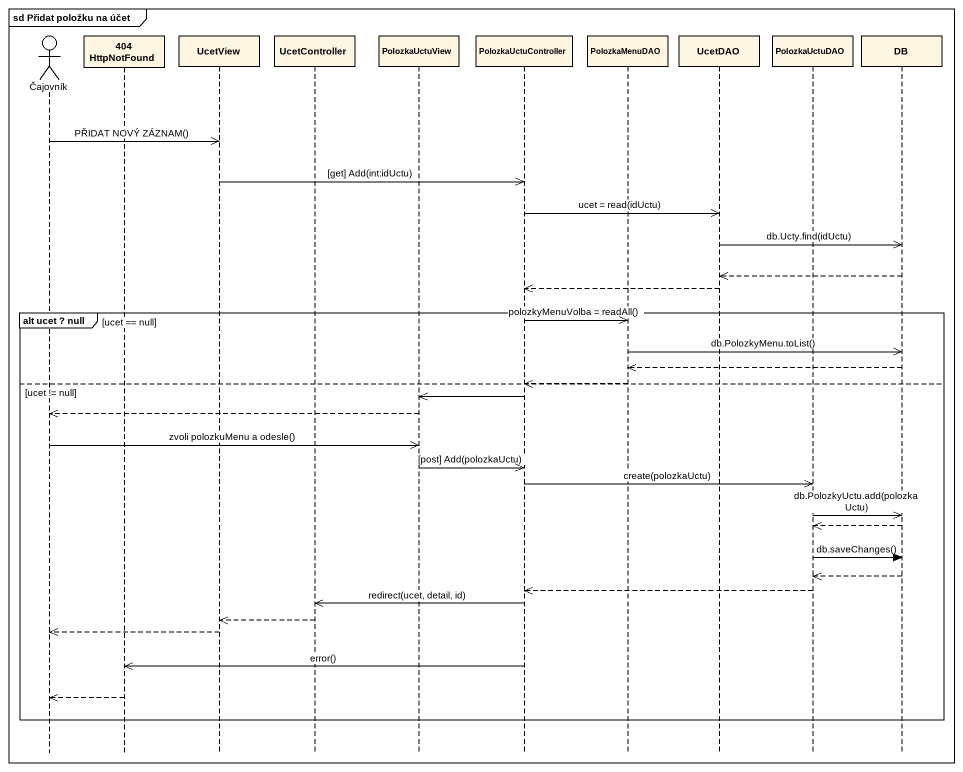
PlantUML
@startuml
mainframe sd Přidat položku na účet
hide footbox
actor Čajovník
participant "404 HttpNotFound" as c404_HttpNotFound
participant UcetView
participant UcetController
participant PolozkaUctuView
participant PolozkaUctuController
participant PolozkaMenuDAO
participant UcetDAO
participant PolozkaUctuDAO
participant DB

Čajovník ->> UcetView : PŘIDAT NOVÝ ZÁZNAM()
UcetView ->> PolozkaUctuController : [get] Add(int:idUctu)
PolozkaUctuController ->> UcetDAO : ucet = read(idUctu)
UcetDAO ->> DB : db.Ucty.find(idUctu)
DB -->> UcetDAO
UcetDAO -->> PolozkaUctuController
group alt ucet ? null [ucet == null]
  PolozkaUctuController ->> PolozkaMenuDAO : polozkyMenuVolba = readAll()
  PolozkaMenuDAO ->> DB : db.PolozkyMenu.toList()
  DB -->> PolozkaMenuDAO
else ucet != null
  PolozkaMenuDAO -->> PolozkaUctuController
  PolozkaUctuController ->> PolozkaUctuView
  PolozkaUctuView -->> Čajovník
  Čajovník ->> PolozkaUctuView : zvoli polozkuMenu a odesle()
  PolozkaUctuView ->> PolozkaUctuController : [post] Add(polozkaUctu)
  PolozkaUctuController ->> PolozkaUctuDAO : create(polozkaUctu)
  PolozkaUctuDAO ->> DB : db.PolozkyUctu.add(polozkaUctu)
  DB -->> PolozkaUctuDAO
  PolozkaUctuDAO -> DB : db.saveChanges()
  DB -->> PolozkaUctuDAO
  PolozkaUctuDAO -->> PolozkaUctuController
  PolozkaUctuController ->> UcetController : redirect(ucet, detail, id)
  UcetController -->> UcetView
  UcetView -->> Čajovník
  PolozkaUctuController ->> c404_HttpNotFound : error()
  c404_HttpNotFound -->> Čajovník
end
@enduml
